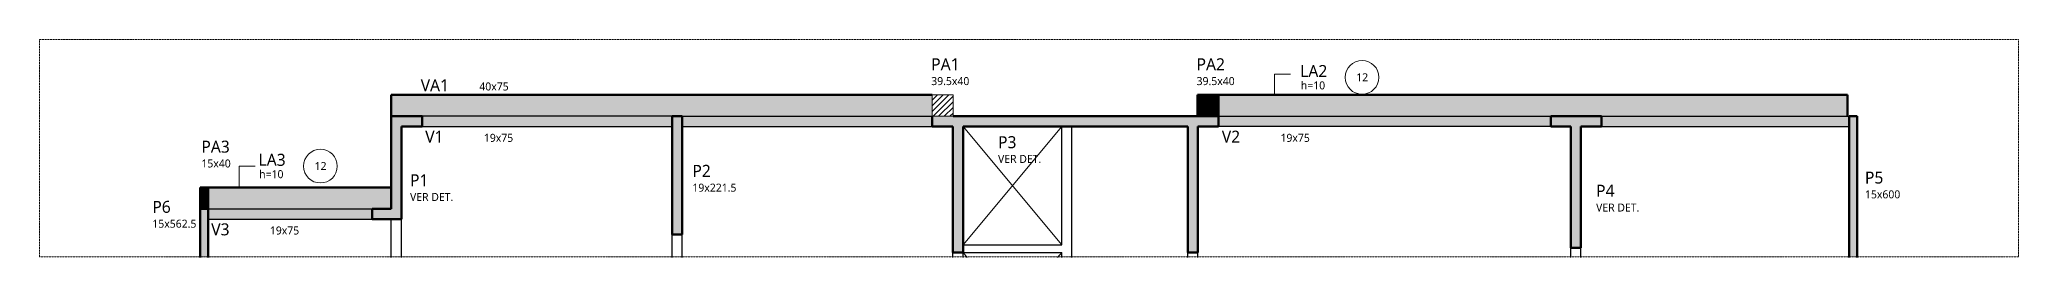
# Model space of a CAD drawing. Header units: centimetres. Extents: x -1981 to 73905, y -3196 to 88043.
# Drawn here: x 48812 to 52522, y 443 to 851 of the extents above; entities that cross this region are included whole.
import ezdxf

# ---------------------------------------------------------------- set-up
doc = ezdxf.new("R2010")
doc.units = ezdxf.units.CM
doc.linetypes.add('Hidden', pattern=[0.714375, 0.47625, -0.238125])
doc.layers.add('A-DETL', color=7, linetype='Continuous', lineweight=18, true_color=0x00a600)
for name, color, linetype, lineweight in [('A-DETL-GENF', 7, 'Continuous', 18), ('A-FLOR', 7, 'Continuous', 25), ('A-FLOR-IDEN', 7, 'Continuous', 9), ('S-BEAM', 7, 'Continuous', 25), ('S-BEAM-IDEN', 7, 'Continuous', 9), ('S-COLS', 7, 'Continuous', 25), ('S-COLS-IDEN', 7, 'Continuous', 9)]:
    doc.layers.add(name, color=color, linetype=linetype, lineweight=lineweight)
doc.styles.add('Gadugi', font='gadugi.ttf', dxfattribs={"height": 15})
doc.styles.add('Gadugi_2', font='gadugi.ttf', dxfattribs={"height": 0.2})
doc.styles.add('Gadugi_3', font='gadugi.ttf', dxfattribs={"height": 22.5})

# ---------------------------------------------------------------- blocks, each defined once
blk = doc.blocks.new('TQS - Pilar Polig_5 - TQS Column-2591314-DM G 009 - DETALHE NORTE PAV 16')
at = {"layer": 'S-COLS', "true_color": 0x808080}
blk.add_hatch(color=8, dxfattribs=at).paths.add_polyline_path([(-9.3, 150.1), (-9.3, -77.5), (-48, -77.5), (-48, -96.5), (47, -96.5), (47, -77.5), (9.7, -77.5), (9.7, 150.1)], flags=0)
at = {"layer": 'S-COLS', "lineweight": 50}
for p, q in [((-9.3, -77.5), (-9.3, 150.1)), ((-9.3, 150.1), (9.7, 150.1)), ((9.7, 150.1), (9.7, -77.5)), ((-48, -96.5), (-48, -77.5)), ((-48, -77.5), (-9.3, -77.5)), ((47, -96.5), (-48, -96.5)), ((9.7, -77.5), (47, -77.5)), ((47, -77.5), (47, -96.5))]:
    blk.add_line(p, q, dxfattribs=at)
blk = doc.blocks.new('PED_TAG_PILAR_R04 - PILAR VER DET_-2523782-DM G 009 - DETALHE NORTE PAV 16')
at = {"layer": 'S-COLS-IDEN', "insert": (0.115, -0.633), "char_height": 0.2, "width": 1.37089, "attachment_point": 1, "style": 'Gadugi_2'}
blk.add_mtext('VER DET.', dxfattribs=at)
blk = doc.blocks.new('PED_TAG_LAJE_R03 - TÍTULO_ESPESSURA_REBAIXO _LADO_-2582900-DM G 009 - DETALHE NORTE PAV 16')
at = {"layer": 'A-FLOR-IDEN'}
blk.add_circle((1.073, 0), 0.421, dxfattribs=at)

msp = doc.modelspace()

# ---------------------------------------------------------------- hatches: boundary and pattern name
at = {"layer": 'A-DETL-GENF', "true_color": 0x808080}
h = msp.add_hatch(dxfattribs=at)
h.set_pattern_fill('FP_7', color=8, style=0, pattern_type=2)
h.set_pattern_definition([(45, (50871.694, 1516), (-5.3033, 5.3033), [])])
h.paths.add_polyline_path([(50524.85, 707.12), (50524.85, 747.12), (50485.35, 747.12), (50485.35, 707.12)], flags=0)
at = {"layer": 'A-FLOR', "true_color": 0xffffcc}
for points in [[(51022.35, 707.12), (52201.34, 707.12), (52201.34, 747.12), (51022.35, 747.12)], [(49471.33, 533.55), (49471.33, 573.55), (49127.83, 573.55), (49127.83, 533.55), (49435.58, 533.55)]]:
    msp.add_hatch(color=7, dxfattribs=at).paths.add_polyline_path(points, flags=0)
at = {"layer": 'S-BEAM', "true_color": 0xffffcc}
for points in [[(49529.08, 707.12), (50485.35, 707.12), (50485.35, 747.12), (49471.35, 747.12), (49471.35, 707.12), (49490.33, 707.12)], [(49529.08, 688.12), (49997.83, 688.12), (49997.83, 707.12), (49529.08, 707.12)], [(50485.35, 688.12), (50485.58, 688.12), (50485.58, 707.12), (50016.83, 707.12), (50016.83, 688.12)], [(51645.59, 688.12), (51645.59, 707.12), (51022.57, 707.12), (51022.57, 688.12)], [(51740.59, 688.12), (52204.84, 688.12), (52204.84, 707.12), (51740.59, 707.12)], [(49435.58, 514.55), (49435.58, 533.55), (49127.83, 533.55), (49127.83, 514.55)]]:
    msp.add_hatch(color=7, dxfattribs=at).paths.add_polyline_path(points, flags=0)
at = {"layer": 'S-COLS', "true_color": 0x808080}
for points in [[(51022.35, 707.12), (51022.35, 747.12), (50982.85, 747.12), (50982.85, 707.12)], [(49435.58, 514.55), (49490.33, 514.55), (49490.33, 688.12), (49529.08, 688.12), (49529.08, 707.12), (49471.33, 707.12), (49471.33, 533.55), (49435.58, 533.55)], [(50016.83, 485.65), (50016.83, 707.12), (49997.83, 707.12), (49997.83, 485.65)], [(50983.83, 452.12), (50983.83, 688.12), (51022.57, 688.12), (51022.57, 707.12), (50485.58, 707.12), (50485.58, 688.12), (50524.33, 688.12), (50524.33, 452.12), (50543.33, 452.12), (50543.33, 688.12), (50964.83, 688.12), (50964.83, 452.12)], [(52219.84, 442.7), (52219.84, 707.12), (52204.84, 707.12), (52204.84, 442.7)], [(49127.83, 533.55), (49127.83, 573.55), (49112.83, 573.55), (49112.83, 533.55)], [(49127.83, 442.7), (49127.83, 533.55), (49112.83, 533.55), (49112.83, 442.7)]]:
    msp.add_hatch(color=8, dxfattribs=at).paths.add_polyline_path(points, flags=0)

# ---------------------------------------------------------------- linework, layer by layer
at = {"layer": 'A-DETL', "color": 7, "linetype": 'Hidden'}
for p, q in [((48812.05, 850.56), (48812.05, 443.56)), ((52522.05, 850.56), (48812.05, 850.56)), ((52522.05, 443.56), (52522.05, 850.56)), ((48812.05, 443.56), (52522.05, 443.56))]:
    msp.add_line(p, q, dxfattribs=at)
at = {"layer": 'A-DETL', "color": 7}
for p, q in [((51127.23, 745.98), (51127.23, 785.98)), ((51127.23, 785.98), (51157.23, 785.98)), ((50485.35, 747.12), (50485.35, 707.12)), ((50524.85, 747.12), (50485.35, 747.12)), ((50524.85, 707.12), (50524.85, 747.12)), ((50485.35, 707.12), (50524.85, 707.12)), ((50728.33, 466.12), (50543.33, 688.12)), ((50728.33, 688.12), (50543.33, 466.12)), ((49186.18, 573.55), (49186.18, 613.55)), ((49186.18, 613.55), (49216.18, 613.55)), ((50543.33, 452.12), (50551.14, 442.7)), ((50720.52, 442.7), (50728.33, 452.12))]:
    msp.add_line(p, q, dxfattribs=at)
at = {"layer": 'A-FLOR', "color": 190, "lineweight": 70, "true_color": 0x8000ff}
for p, q in [((51022.35, 747.12), (52201.34, 747.12)), ((52201.34, 747.12), (52201.34, 707.12)), ((49127.83, 573.55), (49471.33, 573.55))]:
    msp.add_line(p, q, dxfattribs=at)
at = {"layer": 'S-BEAM', "color": 190, "lineweight": 70, "true_color": 0x8000ff}
for q in [(49471.35, 707.12), (50485.35, 747.12)]:
    msp.add_line((49471.35, 747.12), q, dxfattribs=at)
at = {"layer": 'S-BEAM'}
for p, q in [((49997.83, 707.12), (49529.08, 707.12)), ((50016.83, 707.12), (50485.35, 707.12)), ((51022.57, 707.12), (51645.59, 707.12)), ((51740.59, 707.12), (52204.84, 707.12)), ((49529.08, 688.12), (49997.83, 688.12)), ((50016.83, 688.12), (50485.58, 688.12)), ((50728.33, 466.12), (50728.33, 688.12)), ((50747.33, 442.7), (50747.33, 688.12)), ((51645.59, 688.12), (51022.57, 688.12)), ((51740.59, 688.12), (52204.84, 688.12)), ((49127.83, 533.55), (49435.58, 533.55)), ((49127.83, 514.55), (49435.58, 514.55)), ((49471.33, 442.7), (49471.33, 514.55)), ((49490.33, 442.7), (49490.33, 514.55)), ((49997.83, 442.7), (49997.83, 485.65)), ((50016.83, 442.7), (50016.83, 485.65)), ((50524.33, 442.7), (50524.33, 452.12)), ((50543.33, 466.12), (50728.33, 466.12)), ((50543.33, 442.7), (50543.33, 452.12)), ((50543.33, 452.12), (50728.33, 452.12)), ((50728.33, 442.7), (50728.33, 452.12)), ((50964.83, 442.7), (50964.83, 452.12)), ((50983.83, 442.7), (50983.83, 452.12)), ((51682.84, 442.7), (51682.84, 460.55)), ((51701.84, 442.7), (51701.84, 460.55))]:
    msp.add_line(p, q, dxfattribs=at)
at = {"layer": 'S-COLS', "color": 190, "lineweight": 70, "true_color": 0x8000ff}
for p, q in [((50982.85, 707.12), (50982.85, 747.12)), ((50982.85, 747.12), (51022.35, 747.12)), ((51022.35, 747.12), (51022.35, 707.12)), ((51022.35, 707.12), (50982.85, 707.12)), ((49112.83, 533.55), (49112.83, 573.55)), ((49112.83, 573.55), (49127.83, 573.55)), ((49127.83, 573.55), (49127.83, 533.55)), ((49127.83, 533.55), (49112.83, 533.55))]:
    msp.add_line(p, q, dxfattribs=at)
at = {"layer": 'S-COLS', "lineweight": 50}
for p, q in [((49471.33, 533.55), (49471.33, 707.12)), ((49471.33, 707.12), (49529.08, 707.12)), ((49529.08, 707.12), (49529.08, 688.12)), ((49997.83, 485.65), (49997.83, 707.12)), ((49997.83, 707.12), (50016.83, 707.12)), ((50016.83, 707.12), (50016.83, 485.65)), ((50485.58, 688.12), (50485.58, 707.12)), ((50524.85, 707.12), (51022.57, 707.12)), ((51022.57, 707.12), (51022.57, 688.12)), ((52204.84, 442.7), (52204.84, 707.12)), ((52204.84, 707.12), (52219.84, 707.12)), ((52219.84, 707.12), (52219.84, 442.7)), ((49529.08, 688.12), (49490.33, 688.12)), ((49490.33, 688.12), (49490.33, 514.55)), ((50524.33, 688.12), (50485.58, 688.12)), ((50524.33, 452.12), (50524.33, 688.12)), ((50964.83, 688.12), (50543.33, 688.12)), ((50543.33, 688.12), (50543.33, 452.12)), ((50964.83, 452.12), (50964.83, 688.12)), ((51022.57, 688.12), (50983.83, 688.12)), ((50983.83, 688.12), (50983.83, 452.12)), ((49112.83, 442.7), (49112.83, 533.55)), ((49112.83, 533.55), (49127.83, 533.55)), ((49127.83, 533.55), (49127.83, 442.7)), ((49435.58, 514.55), (49435.58, 533.55)), ((49435.58, 533.55), (49471.33, 533.55)), ((49490.33, 514.55), (49435.58, 514.55)), ((50016.83, 485.65), (49997.83, 485.65)), ((50543.33, 452.12), (50524.33, 452.12)), ((50983.83, 452.12), (50964.83, 452.12))]:
    msp.add_line(p, q, dxfattribs=at)

# ---------------------------------------------------------------- block references
at = {"layer": 'A-FLOR-IDEN', "xscale": 74.99999999999996, "yscale": 74.99999999999996, "zscale": 74.99999999999996}
for p in [(51211.05, 779.86), (49258.12, 613.59)]:
    msp.add_blockref('PED_TAG_LAJE_R03 - TÍTULO_ESPESSURA_REBAIXO _LADO_-2582900-DM G 009 - DETALHE NORTE PAV 16', p, dxfattribs=at)
at = {"layer": 'S-COLS', "rotation": 180}
msp.add_blockref('TQS - Pilar Polig_5 - TQS Column-2591314-DM G 009 - DETALHE NORTE PAV 16', (51692.56, 610.64), dxfattribs=at)
at = {"layer": 'S-COLS-IDEN', "xscale": 74.99999999999996, "yscale": 74.99999999999996, "zscale": 74.99999999999996}
for p in [(50600.39, 682.07), (49498, 610.83), (51721.65, 591.08)]:
    msp.add_blockref('PED_TAG_PILAR_R04 - PILAR VER DET_-2523782-DM G 009 - DETALHE NORTE PAV 16', p, dxfattribs=at)

# ---------------------------------------------------------------- texts
at = {"layer": 'A-FLOR-IDEN', "attachment_point": 1}
for s, insert, char_height, width, style in [('LA2', (51175.48, 803.01), 22.5, 63.7342, 'Gadugi_3'), ('12', (51280.58, 787.51), 15, 27.6582, 'Gadugi'), ('h=10', (51176.65, 772.3), 15, 59.5253, 'Gadugi'), ('LA3', (49222.55, 636.74), 22.5, 63.7342, 'Gadugi_3'), ('h=10', (49223.72, 606.03), 15, 59.5253, 'Gadugi'), ('12', (49327.65, 621.25), 15, 27.6582, 'Gadugi')]:
    msp.add_mtext(s, dxfattribs=dict(at, insert=insert, char_height=char_height, width=width, style=style))
at = {"layer": 'S-BEAM-IDEN', "attachment_point": 1}
for s, insert, char_height, width, style in [('VA1', (49526.55, 776.24), 22.5, 69.7468, 'Gadugi_3'), ('40x75', (49636.5, 770.33), 15, 67.3417, 'Gadugi'), ('V1', (49535.07, 680.03), 22.5, 45.0949, 'Gadugi_3'), ('19x75', (49645.02, 674.12), 15, 67.3417, 'Gadugi'), ('V2', (51028.56, 680.03), 22.5, 45.0949, 'Gadugi_3'), ('19x75', (51138.51, 674.12), 15, 67.3417, 'Gadugi'), ('V3', (49133.83, 506.46), 22.5, 45.0949, 'Gadugi_3'), ('19x75', (49243.78, 500.56), 15, 67.3417, 'Gadugi')]:
    msp.add_mtext(s, dxfattribs=dict(at, insert=insert, char_height=char_height, width=width, style=style))
at = {"layer": 'S-COLS-IDEN', "attachment_point": 1}
for s, insert, char_height, width, style in [('39.5x40', (50483.71, 780.41), 15, 86.5822, 'Gadugi'), ('PA1', (50483.71, 815.64), 22.5, 67.3417, 'Gadugi_3'), ('39.5x40', (50981.21, 780.41), 15, 86.5822, 'Gadugi'), ('PA2', (50981.21, 815.64), 22.5, 67.3417, 'Gadugi_3'), ('P3', (50609.01, 669.72), 22.5, 42.6899, 'Gadugi_3'), ('PA3', (49115.4, 661.33), 22.5, 67.3417, 'Gadugi_3'), ('15x40', (49115.4, 626.1), 15, 67.3417, 'Gadugi'), ('P1', (49506.61, 598.48), 22.5, 42.6899, 'Gadugi_3'), ('P2', (50035.94, 616.03), 22.5, 42.6899, 'Gadugi_3'), ('P5', (52234.36, 603.48), 22.5, 42.6899, 'Gadugi_3'), ('19x221.5', (50035.94, 580.79), 15, 100.4114, 'Gadugi'), ('P4', (51730.27, 578.72), 22.5, 42.6899, 'Gadugi_3'), ('15x600', (52234.36, 568.24), 15, 81.1709, 'Gadugi'), ('P6', (49023.46, 548.5), 22.5, 42.6899, 'Gadugi_3'), ('15x562.5', (49023.46, 513.27), 15, 100.4114, 'Gadugi')]:
    msp.add_mtext(s, dxfattribs=dict(at, insert=insert, char_height=char_height, width=width, style=style))

doc.saveas('drawing.dxf')
